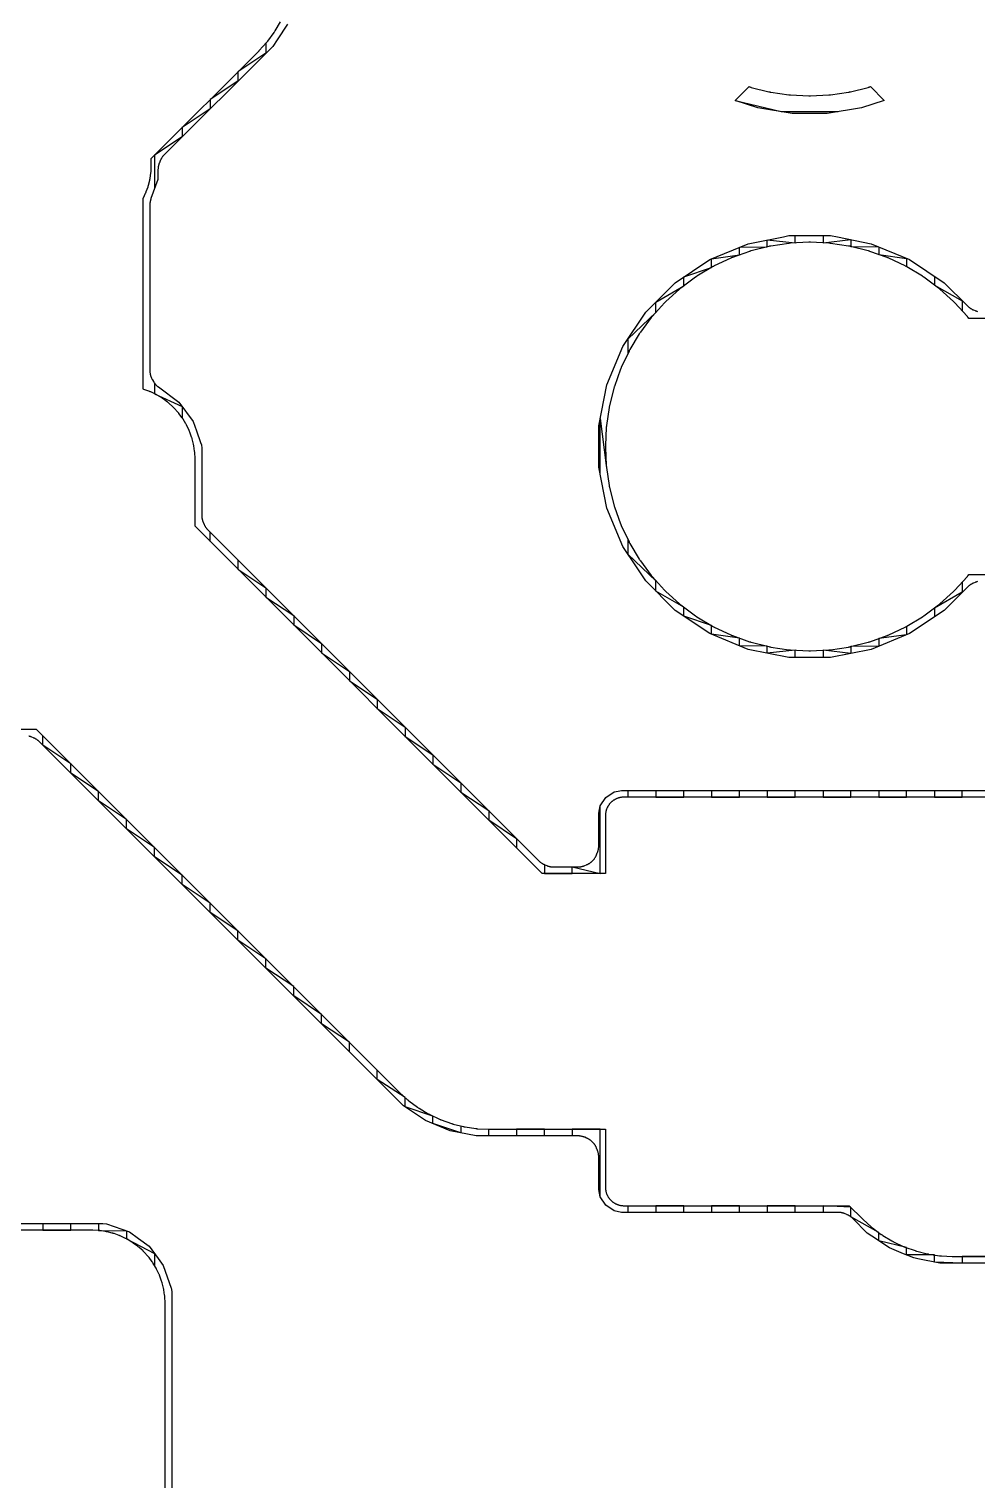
# Model space of a CAD drawing. Header units: metres. Extents: x 141.4 to 191.3, y -114.8 to -61.9.
# Drawn here: x 156.37 to 160.71, y -76.87 to -70.22 of the extents above; entities that cross this region are included whole.
import ezdxf

# ---------------------------------------------------------------- set-up
doc = ezdxf.new("R2010")
doc.units = ezdxf.units.M

msp = doc.modelspace()

# ---------------------------------------------------------------- linework, layer by layer
for points in [[(160.796, -73.741), (159.096, -73.741), (159.0939, -73.741), (159.0918, -73.7411), (159.0897, -73.7412), (159.0877, -73.7414), (159.0856, -73.7416), (159.0835, -73.7419), (159.0815, -73.7423), (159.0794, -73.7426), (159.0774, -73.7431), (159.0753, -73.7435), (159.0733, -73.7441), (159.0713, -73.7447), (159.0693, -73.7453), (159.0674, -73.746), (159.0654, -73.7467), (159.0635, -73.7475), (159.0616, -73.7483), (159.0597, -73.7492), (159.0578, -73.7501), (159.0559, -73.751), (159.0541, -73.752), (159.0523, -73.7531), (159.0505, -73.7542), (159.0488, -73.7553), (159.0471, -73.7565), (159.0454, -73.7577), (159.0437, -73.759), (159.0421, -73.7603), (159.0405, -73.7616), (159.0389, -73.763), (159.0374, -73.7644), (159.0359, -73.7659), (159.0344, -73.7674), (159.033, -73.7689), (159.0316, -73.7705), (159.0303, -73.7721), (159.029, -73.7737), (159.0277, -73.7754), (159.0265, -73.7771), (159.0253, -73.7788), (159.0242, -73.7805), (159.0231, -73.7823), (159.022, -73.7841), (159.021, -73.7859), (159.0201, -73.7878), (159.0192, -73.7897), (159.0183, -73.7916), (159.0175, -73.7935), (159.0167, -73.7954), (159.016, -73.7974), (159.0153, -73.7993), (159.0147, -73.8013), (159.0141, -73.8033), (159.0135, -73.8053), (159.0131, -73.8074), (159.0126, -73.8094), (159.0123, -73.8115), (159.0119, -73.8135), (159.0116, -73.8156), (159.0114, -73.8177), (159.0112, -73.8197), (159.0111, -73.8218), (159.011, -73.8239), (159.011, -73.826), (159.011, -74.0907), (158.7224, -74.0907), (157.133, -72.5013), (157.133, -72.194), (157.133, -72.1919), (157.1329, -72.1898), (157.1317, -72.1653), (157.1316, -72.1632), (157.1314, -72.1612), (157.1312, -72.1591), (157.1309, -72.157), (157.1273, -72.1328), (157.1269, -72.1307), (157.1266, -72.1286), (157.1261, -72.1266), (157.1256, -72.1246), (157.1197, -72.1008), (157.1192, -72.0988), (157.1186, -72.0968), (157.1179, -72.0948), (157.1173, -72.0928), (157.109, -72.0697), (157.1083, -72.0677), (157.1075, -72.0658), (157.1067, -72.0639), (157.1058, -72.062), (157.0953, -72.0398), (157.0944, -72.0379), (157.0934, -72.0361), (157.0924, -72.0343), (157.0914, -72.0325), (157.0788, -72.0114), (157.0777, -72.0096), (157.0765, -72.0079), (157.0754, -72.0062), (157.0741, -72.0045), (157.0595, -71.9848), (157.0583, -71.9831), (157.057, -71.9815), (157.0556, -71.9799), (157.0542, -71.9783), (157.0378, -71.9601), (157.0363, -71.9586), (157.0349, -71.9571), (157.0334, -71.9557), (157.0319, -71.9542), (157.0137, -71.9378), (157.0121, -71.9364), (157.0105, -71.935), (157.0089, -71.9337), (157.0072, -71.9325), (156.9875, -71.9179), (156.9858, -71.9166), (156.9841, -71.9155), (156.9824, -71.9143), (156.9806, -71.9132), (156.9595, -71.9006), (156.9577, -71.8996), (156.9559, -71.8986), (156.9541, -71.8976), (156.9522, -71.8967), (156.93, -71.8862), (156.9281, -71.8853), (156.9262, -71.8845), (156.9243, -71.8837), (156.9223, -71.883), (156.8992, -71.8747), (156.8992, -71.8747), (156.8974, -71.8741), (156.8958, -71.8736), (156.8958, -70.9999), (156.8959, -70.9997), (156.8968, -70.9978), (156.9068, -70.9767), (156.9076, -70.9748), (156.9085, -70.9729), (156.9092, -70.971), (156.91, -70.969), (156.9178, -70.9471), (156.9178, -70.9471), (156.9179, -70.9469), (156.9185, -70.945), (156.9191, -70.943), (156.9197, -70.9411), (156.9202, -70.9391), (156.9259, -70.9165), (156.9264, -70.9145), (156.9268, -70.9124), (156.9272, -70.9104), (156.9275, -70.9083), (156.9309, -70.8853), (156.9312, -70.8832), (156.9314, -70.8811), (156.9316, -70.879), (156.9318, -70.8769), (156.9329, -70.8537), (156.933, -70.8516), (156.933, -70.8495), (156.933, -70.8172), (157.4243, -70.3258), (157.4258, -70.3243), (157.4272, -70.3228), (157.4602, -70.2864), (157.4616, -70.2849), (157.4629, -70.2833), (157.4642, -70.2816), (157.4655, -70.28), (157.4947, -70.2406), (157.4959, -70.2389), (157.4971, -70.2371), (157.4983, -70.2354), (157.4993, -70.2336), (157.5246, -70.1915)], [(157.5559, -70.2035), (157.5085, -70.2745), (157.4886, -70.3044), (156.9918, -70.8012), (156.9903, -70.8027), (156.9889, -70.8042), (156.9875, -70.8058), (156.9862, -70.8074), (156.9849, -70.809), (156.9836, -70.8107), (156.9824, -70.8123), (156.9812, -70.8141), (156.9801, -70.8158), (156.979, -70.8176), (156.9779, -70.8194), (156.9769, -70.8212), (156.9759, -70.8231), (156.975, -70.825), (156.9742, -70.8268), (156.9733, -70.8288), (156.97, -70.8369), (156.9692, -70.8388), (156.9685, -70.8408), (156.9678, -70.8428), (156.9672, -70.8448), (156.9666, -70.8468), (156.966, -70.8488), (156.9656, -70.8508), (156.9651, -70.8528), (156.9648, -70.8549), (156.9644, -70.857), (156.9641, -70.859), (156.9639, -70.8611), (156.9637, -70.8632), (156.9636, -70.8652), (156.9635, -70.8673), (156.9635, -70.8694), (156.9635, -70.8983), (156.9621, -70.9136), (156.9314, -71.0012), (156.9308, -71.0031), (156.9302, -71.0051), (156.9296, -71.007), (156.9291, -71.009), (156.9286, -71.011), (156.9282, -71.013), (156.9278, -71.015), (156.9272, -71.0188), (156.9269, -71.0208), (156.9266, -71.0229), (156.9264, -71.0249), (156.9262, -71.0269), (156.9261, -71.029), (156.926, -71.031), (156.926, -71.033), (156.926, -71.7855), (156.926, -71.7876), (156.9261, -71.7897), (156.9262, -71.7918), (156.9264, -71.7935), (156.9265, -71.7956), (156.9268, -71.7977), (156.9271, -71.7998), (156.9274, -71.8018), (156.9278, -71.8039), (156.9282, -71.8059), (156.9287, -71.808), (156.9292, -71.81), (156.9298, -71.812), (156.9305, -71.814), (156.9311, -71.816), (156.9319, -71.8179), (156.9327, -71.8199), (156.9335, -71.8218), (156.9344, -71.8237), (156.9353, -71.8256), (156.9363, -71.8274), (156.9373, -71.8293), (156.9383, -71.8311), (156.9429, -71.8386), (156.944, -71.8404), (156.9451, -71.8421), (156.9463, -71.8438), (156.9475, -71.8455), (156.9488, -71.8472), (156.9501, -71.8488), (156.9514, -71.8504), (156.9528, -71.852), (156.9542, -71.8535), (156.9557, -71.855), (156.9572, -71.8564), (156.9587, -71.8579), (156.9603, -71.8592), (156.9619, -71.8606), (156.9635, -71.8619), (156.9652, -71.8631), (157.0594, -71.9326), (157.1248, -72.0213), (157.1398, -72.0642), (157.1583, -72.1169), (157.162, -72.1276), (157.1635, -72.1437), (157.1635, -72.4491), (157.1635, -72.4512), (157.1636, -72.4532), (157.1637, -72.4553), (157.1639, -72.4574), (157.1641, -72.4595), (157.1644, -72.4615), (157.1648, -72.4636), (157.1651, -72.4657), (157.1656, -72.4677), (157.166, -72.4697), (157.1666, -72.4717), (157.1672, -72.4738), (157.1678, -72.4757), (157.1685, -72.4777), (157.1692, -72.4797), (157.17, -72.4816), (157.1733, -72.4897), (157.1742, -72.4917), (157.175, -72.4936), (157.1759, -72.4954), (157.1769, -72.4973), (157.1779, -72.4991), (157.179, -72.5009), (157.1801, -72.5027), (157.1812, -72.5044), (157.1824, -72.5062), (157.1836, -72.5078), (157.1849, -72.5095), (157.1862, -72.5111), (157.1875, -72.5127), (157.1889, -72.5143), (157.1903, -72.5158), (157.1918, -72.5173), (158.7067, -74.0322), (158.7082, -74.0337), (158.7097, -74.0351), (158.7113, -74.0365), (158.7129, -74.0378), (158.7145, -74.0391), (158.7162, -74.0404), (158.7178, -74.0416), (158.7196, -74.0428), (158.7213, -74.0439), (158.7231, -74.045), (158.7249, -74.0461), (158.7267, -74.0471), (158.7286, -74.0481), (158.7304, -74.049), (158.7323, -74.0498), (158.7343, -74.0507), (158.7424, -74.054), (158.7443, -74.0548), (158.7463, -74.0555), (158.7483, -74.0562), (158.7502, -74.0568), (158.7523, -74.0574), (158.7543, -74.058), (158.7563, -74.0584), (158.7583, -74.0589), (158.7604, -74.0592), (158.7625, -74.0596), (158.7645, -74.0599), (158.7666, -74.0601), (158.7687, -74.0603), (158.7708, -74.0604), (158.7728, -74.0605), (158.7749, -74.0605), (158.884, -74.0605), (158.8861, -74.0605), (158.8882, -74.0604), (158.8903, -74.0603), (158.8923, -74.0601), (158.8944, -74.0599), (158.8965, -74.0596), (158.8985, -74.0592), (158.9006, -74.0589), (158.9026, -74.0584), (158.9047, -74.058), (158.9067, -74.0574), (158.9087, -74.0568), (158.9107, -74.0562), (158.9126, -74.0555), (158.9146, -74.0548), (158.9165, -74.054), (158.9247, -74.0507), (158.9266, -74.0498), (158.9285, -74.049), (158.9303, -74.0481), (158.9322, -74.0471), (158.934, -74.0461), (158.9358, -74.045), (158.9376, -74.0439), (158.9394, -74.0428), (158.9411, -74.0416), (158.9428, -74.0404), (158.9444, -74.0391), (158.9461, -74.0378), (158.9477, -74.0365), (158.9492, -74.0351), (158.9507, -74.0337), (158.9522, -74.0322), (158.9537, -74.0307), (158.9551, -74.0292), (158.9565, -74.0277), (158.9578, -74.0261), (158.9591, -74.0244), (158.9604, -74.0228), (158.9616, -74.0211), (158.9628, -74.0194), (158.9639, -74.0176), (158.965, -74.0158), (158.9661, -74.014), (158.9671, -74.0122), (158.9681, -74.0103), (158.969, -74.0085), (158.9698, -74.0066), (158.9707, -74.0047), (158.974, -73.9965), (158.9748, -73.9946), (158.9755, -73.9926), (158.9762, -73.9907), (158.9768, -73.9887), (158.9774, -73.9867), (158.978, -73.9847), (158.9784, -73.9826), (158.9789, -73.9806), (158.9792, -73.9785), (158.9796, -73.9765), (158.9799, -73.9744), (158.9801, -73.9723), (158.9803, -73.9703), (158.9804, -73.9682), (158.9805, -73.9661), (158.9805, -73.964), (158.9805, -73.8146), (158.9872, -73.7809), (159.0127, -73.7427), (159.0509, -73.7172), (159.0696, -73.7135), (159.0846, -73.7105), (160.8074, -73.7105)], [(157.457, -70.2899), (157.457, -70.3359), (157.3295, -70.4206), (157.3295, -70.4634), (157.202, -70.5481), (157.202, -70.5909), (157.0745, -70.6756), (157.0745, -70.7184), (156.947, -70.8031), (156.947, -70.9565)], [(159.6048, -70.5524), (159.6685, -70.4887), (159.6706, -70.4894), (159.6706, -70.4894), (159.6724, -70.4901), (159.6745, -70.4907), (159.6765, -70.4913), (159.6786, -70.4919), (159.7595, -70.5121), (159.7615, -70.5126), (159.7636, -70.513), (159.7656, -70.5134), (159.7677, -70.5137), (159.8502, -70.526), (159.8523, -70.5263), (159.8544, -70.5265), (159.8564, -70.5267), (159.8585, -70.5268), (159.9418, -70.5309), (159.9439, -70.531), (159.946, -70.531), (159.9481, -70.531), (159.9502, -70.5309), (160.0335, -70.5268), (160.0356, -70.5267), (160.0376, -70.5265), (160.0397, -70.5263), (160.0418, -70.526), (160.1243, -70.5137), (160.1264, -70.5134), (160.1284, -70.513), (160.1305, -70.5126), (160.1325, -70.5121), (160.2134, -70.4919), (160.2154, -70.4913), (160.2174, -70.4907), (160.2194, -70.4901), (160.2214, -70.4894), (160.2235, -70.4887), (160.2872, -70.5524), (160.1837, -70.586), (160.0259, -70.611), (159.8661, -70.611), (159.7083, -70.586), (159.6048, -70.5524), (159.8157, -70.603), (160.0763, -70.603)], [(160.7132, -72.7546), (160.7112, -72.7552), (160.7092, -72.7558), (160.7073, -72.7565), (160.7053, -72.7572), (160.7034, -72.758), (160.6952, -72.7613), (160.6933, -72.7622), (160.6914, -72.763), (160.6895, -72.7639), (160.6877, -72.7649), (160.6859, -72.7659), (160.6841, -72.767), (160.6823, -72.7681), (160.6805, -72.7692), (160.6788, -72.7704), (160.6771, -72.7716), (160.6755, -72.7729), (160.6738, -72.7742), (160.6722, -72.7755), (160.6707, -72.7769), (160.6692, -72.7783), (160.6677, -72.7798), (160.5615, -72.886), (160.4033, -72.9916), (160.2276, -73.0644), (160.0411, -73.1015), (159.8509, -73.1015), (159.6644, -73.0644), (159.4887, -72.9916), (159.3305, -72.886), (159.196, -72.7515), (159.1559, -72.6914), (159.0904, -72.5933), (159.0176, -72.4176), (158.9805, -72.2311), (158.9805, -72.0409), (159.0176, -71.8544), (159.0904, -71.6787), (159.196, -71.5205), (159.3305, -71.386), (159.4887, -71.2804), (159.6644, -71.2076), (159.8256, -71.1755), (159.8509, -71.1705), (160.0411, -71.1705), (160.073, -71.1769), (160.2276, -71.2076), (160.4033, -71.2804), (160.5615, -71.386), (160.6677, -71.4922), (160.6692, -71.4937), (160.6707, -71.4951), (160.6722, -71.4965), (160.6738, -71.4978), (160.6755, -71.4991), (160.6771, -71.5004), (160.6788, -71.5016), (160.6805, -71.5028), (160.6823, -71.5039), (160.6841, -71.505), (160.6859, -71.5061), (160.6877, -71.5071), (160.6895, -71.5081), (160.6914, -71.509), (160.6933, -71.5098), (160.6952, -71.5107), (160.7034, -71.514), (160.7053, -71.5148), (160.7073, -71.5155), (160.7092, -71.5162), (160.7112, -71.5168), (160.7132, -71.5174)], [(159.1145, -71.7095), (159.1145, -71.6425), (159.242, -71.5219), (159.242, -71.4745), (159.3695, -71.4007), (159.3695, -71.36), (159.497, -71.3162), (159.497, -71.2769), (159.6245, -71.2591), (159.6245, -71.2241), (159.752, -71.2218), (159.752, -71.1902), (159.8795, -71.2042), (159.8795, -71.1705), (160.007, -71.1705), (160.007, -71.2039), (160.1345, -71.1891), (160.1345, -71.2204), (160.262, -71.2219), (160.262, -71.2571), (160.3895, -71.2747), (160.3895, -71.313)], [(163.5716, -71.5507), (160.6748, -71.5507), (160.6713, -71.5461), (160.6701, -71.5445), (160.6688, -71.5428), (160.6674, -71.5412), (160.666, -71.5397), (160.61, -71.4779), (160.6086, -71.4763), (160.6071, -71.4749), (160.6057, -71.4734), (160.6041, -71.472), (160.5423, -71.416), (160.5408, -71.4146), (160.5392, -71.4132), (160.5375, -71.4119), (160.5359, -71.4107), (160.4689, -71.361), (160.4672, -71.3598), (160.4655, -71.3586), (160.4637, -71.3574), (160.4619, -71.3563), (160.3904, -71.3135), (160.3886, -71.3124), (160.3868, -71.3114), (160.3849, -71.3104), (160.383, -71.3095), (160.3076, -71.2739), (160.3057, -71.273), (160.3038, -71.2722), (160.3019, -71.2714), (160.2999, -71.2707), (160.2214, -71.2426), (160.2214, -71.2426), (160.2196, -71.2419), (160.2175, -71.2413), (160.2155, -71.2407), (160.2134, -71.2401), (160.1325, -71.2199), (160.1305, -71.2194), (160.1284, -71.219), (160.1264, -71.2186), (160.1243, -71.2183), (160.0418, -71.206), (160.0397, -71.2057), (160.0376, -71.2055), (160.0356, -71.2053), (160.0335, -71.2052), (159.9502, -71.2011), (159.9481, -71.201), (159.946, -71.201), (159.9439, -71.201), (159.9418, -71.2011), (159.8585, -71.2052), (159.8564, -71.2053), (159.8544, -71.2055), (159.8523, -71.2057), (159.8502, -71.206), (159.7677, -71.2183), (159.7656, -71.2186), (159.7636, -71.219), (159.7615, -71.2194), (159.7595, -71.2199), (159.6786, -71.2401), (159.6766, -71.2407), (159.6746, -71.2413), (159.6726, -71.2419), (159.6706, -71.2426), (159.5921, -71.2707), (159.5901, -71.2714), (159.5882, -71.2722), (159.5863, -71.273), (159.5844, -71.2739), (159.509, -71.3095), (159.5071, -71.3104), (159.5052, -71.3114), (159.5034, -71.3124), (159.5016, -71.3135), (159.4301, -71.3563), (159.4283, -71.3574), (159.4265, -71.3586), (159.4248, -71.3598), (159.4231, -71.361), (159.3561, -71.4107), (159.3545, -71.4119), (159.3528, -71.4132), (159.3512, -71.4146), (159.3497, -71.416), (159.2879, -71.472), (159.2863, -71.4734), (159.2849, -71.4749), (159.2834, -71.4763), (159.282, -71.4779), (159.226, -71.5397), (159.2246, -71.5412), (159.2232, -71.5428), (159.2219, -71.5445), (159.2207, -71.5461), (159.171, -71.6131), (159.1698, -71.6148), (159.1686, -71.6165), (159.1674, -71.6183), (159.1663, -71.6201), (159.1235, -71.6916), (159.1224, -71.6934), (159.1214, -71.6952), (159.1204, -71.6971), (159.1195, -71.699), (159.0839, -71.7744), (159.083, -71.7763), (159.0822, -71.7782), (159.0814, -71.7801), (159.0807, -71.7821), (159.0526, -71.8606), (159.0526, -71.8606), (159.0525, -71.8608), (159.0519, -71.8627), (159.0512, -71.8647), (159.0507, -71.8666), (159.0501, -71.8686), (159.0299, -71.9495), (159.0294, -71.9515), (159.029, -71.9536), (159.0286, -71.9556), (159.0283, -71.9577), (159.016, -72.0402), (159.0157, -72.0423), (159.0155, -72.0444), (159.0153, -72.0464), (159.0152, -72.0485), (159.0111, -72.1318), (159.011, -72.1339), (159.011, -72.136), (159.011, -72.1381), (159.0111, -72.1402), (159.0152, -72.2235)], [(160.517, -71.3564), (160.517, -71.3967), (160.6445, -71.4691), (160.6445, -71.516)], [(156.947, -71.8449), (156.947, -71.8942), (157.0745, -71.9532), (157.0745, -72.005)], [(158.987, -72.264), (158.987, -72.008), (159.0152, -72.2235), (159.0153, -72.2256), (159.0155, -72.2276), (159.0157, -72.2297), (159.016, -72.2318), (159.0283, -72.3143), (159.0286, -72.3164), (159.029, -72.3184), (159.0294, -72.3205), (159.0299, -72.3225), (159.0501, -72.4034), (159.0507, -72.4054), (159.0513, -72.4074), (159.0519, -72.4094), (159.0526, -72.4114), (159.0807, -72.4899), (159.0814, -72.4919), (159.0822, -72.4938), (159.083, -72.4957), (159.0839, -72.4976), (159.1195, -72.573), (159.1204, -72.5749), (159.1214, -72.5768), (159.1224, -72.5786), (159.1235, -72.5804), (159.1663, -72.6519), (159.1674, -72.6537), (159.1686, -72.6555), (159.1698, -72.6572), (159.171, -72.6589), (159.2207, -72.7259), (159.2219, -72.7275), (159.2232, -72.7292), (159.2246, -72.7308), (159.226, -72.7323), (159.282, -72.7941), (159.2834, -72.7957), (159.2849, -72.7971), (159.2863, -72.7986), (159.2879, -72.8), (159.3497, -72.856), (159.3512, -72.8574), (159.3528, -72.8588), (159.3545, -72.8601), (159.3561, -72.8613), (159.4231, -72.911), (159.4248, -72.9122), (159.4265, -72.9134), (159.4283, -72.9146), (159.4301, -72.9157), (159.5016, -72.9585), (159.5034, -72.9596), (159.5052, -72.9606), (159.5071, -72.9616), (159.509, -72.9625), (159.5844, -72.9981), (159.5863, -72.999), (159.5882, -72.9998), (159.5901, -73.0006), (159.5921, -73.0013), (159.6706, -73.0294), (159.6706, -73.0294), (159.6724, -73.0301), (159.6745, -73.0307), (159.6765, -73.0313), (159.6786, -73.0319), (159.7595, -73.0521), (159.7615, -73.0526), (159.7636, -73.053), (159.7656, -73.0534), (159.7677, -73.0537), (159.8502, -73.066), (159.8523, -73.0663), (159.8544, -73.0665), (159.8564, -73.0667), (159.8585, -73.0668), (159.9418, -73.0709), (159.9439, -73.071), (159.946, -73.071), (159.9481, -73.071), (159.9502, -73.0709), (160.0335, -73.0668), (160.0356, -73.0667), (160.0376, -73.0665), (160.0397, -73.0663), (160.0418, -73.066), (160.1243, -73.0537), (160.1264, -73.0534), (160.1284, -73.053), (160.1305, -73.0526), (160.1325, -73.0521), (160.2134, -73.0319), (160.2154, -73.0313), (160.2174, -73.0307), (160.2194, -73.0301), (160.2214, -73.0294), (160.2999, -73.0013), (160.3019, -73.0006), (160.3038, -72.9998), (160.3057, -72.999), (160.3076, -72.9981), (160.383, -72.9625), (160.3849, -72.9616), (160.3868, -72.9606), (160.3886, -72.9596), (160.3904, -72.9585), (160.4619, -72.9157), (160.4637, -72.9146), (160.4655, -72.9134), (160.4672, -72.9122), (160.4689, -72.911), (160.5359, -72.8613), (160.5375, -72.8601), (160.5392, -72.8588), (160.5408, -72.8574), (160.5423, -72.856), (160.6041, -72.8), (160.6057, -72.7986), (160.6071, -72.7971), (160.6086, -72.7957), (160.61, -72.7941), (160.666, -72.7323), (160.6674, -72.7308), (160.6688, -72.7292), (160.6701, -72.7275), (160.6713, -72.7259), (160.6748, -72.7213), (163.2276, -72.7213)], [(157.202, -72.5704), (157.202, -72.5276), (157.3295, -72.6551), (157.3295, -72.6979), (157.457, -72.7826), (157.457, -72.8254), (157.5845, -72.9101), (157.5845, -72.9529), (157.712, -73.0376), (157.712, -73.0804), (157.8395, -73.1651), (157.8395, -73.2079), (157.967, -73.2926), (157.967, -73.3354), (158.0945, -73.4201), (158.0945, -73.4629), (158.222, -73.5476), (158.222, -73.5904), (158.3495, -73.6751), (158.3495, -73.7179), (158.477, -73.8026), (158.477, -73.8454), (158.6045, -73.9301), (158.6045, -73.9729)], [(160.3895, -72.959), (160.3895, -72.9973), (160.262, -73.0149), (160.262, -73.0501), (160.1345, -73.0516), (160.1345, -73.0829), (160.007, -73.0681), (160.007, -73.1015), (159.8795, -73.1015), (159.8795, -73.0678), (159.752, -73.0818), (159.752, -73.0502), (159.6245, -73.0479), (159.6245, -73.0129), (159.497, -72.9951), (159.497, -72.9558), (159.3695, -72.912), (159.3695, -72.8713), (159.242, -72.7975), (159.242, -72.7501), (159.1145, -72.6295), (159.1145, -72.5625)], [(160.6445, -72.756), (160.6445, -72.8029), (160.517, -72.8753), (160.517, -72.9156)], [(156.098, -73.429), (156.4053, -73.429), (158.0662, -75.0898), (158.0677, -75.0913), (158.0692, -75.0927), (158.1056, -75.1257), (158.1071, -75.1271), (158.1087, -75.1284), (158.1104, -75.1297), (158.112, -75.131), (158.1514, -75.1602), (158.1531, -75.1614), (158.1549, -75.1626), (158.1566, -75.1638), (158.1584, -75.1648), (158.2005, -75.1901), (158.2023, -75.1911), (158.2041, -75.1921), (158.206, -75.1931), (158.2078, -75.194), (158.2522, -75.215), (158.2541, -75.2159), (158.256, -75.2167), (158.258, -75.2175), (158.2599, -75.2182), (158.3061, -75.2347), (158.3061, -75.2347), (158.3063, -75.2348), (158.3082, -75.2355), (158.3102, -75.2361), (158.3122, -75.2366), (158.3141, -75.2372), (158.3618, -75.2491), (158.3638, -75.2496), (158.3658, -75.25), (158.3679, -75.2504), (158.3699, -75.2507), (158.4185, -75.2579), (158.4206, -75.2582), (158.4226, -75.2584), (158.4247, -75.2586), (158.4268, -75.2587), (158.4758, -75.2611), (158.4779, -75.2612), (158.48, -75.2613), (159.011, -75.2613), (159.011, -75.526), (159.011, -75.5281), (159.0111, -75.5302), (159.0112, -75.5323), (159.0114, -75.5343), (159.0116, -75.5364), (159.0119, -75.5385), (159.0123, -75.5405), (159.0126, -75.5426), (159.0131, -75.5446), (159.0135, -75.5467), (159.0141, -75.5487), (159.0147, -75.5507), (159.0153, -75.5527), (159.016, -75.5546), (159.0167, -75.5566), (159.0175, -75.5585), (159.0183, -75.5604), (159.0192, -75.5623), (159.0201, -75.5642), (159.021, -75.5661), (159.022, -75.5679), (159.0231, -75.5697), (159.0242, -75.5715), (159.0253, -75.5732), (159.0265, -75.5749), (159.0277, -75.5766), (159.029, -75.5783), (159.0303, -75.5799), (159.0316, -75.5815), (159.033, -75.5831), (159.0344, -75.5846), (159.0359, -75.5861), (159.0374, -75.5876), (159.0389, -75.589), (159.0405, -75.5904), (159.0421, -75.5917), (159.0437, -75.593), (159.0454, -75.5943), (159.0471, -75.5955), (159.0488, -75.5967), (159.0505, -75.5978), (159.0523, -75.5989), (159.0541, -75.6), (159.0559, -75.601), (159.0578, -75.6019), (159.0597, -75.6028), (159.0616, -75.6037), (159.0635, -75.6045), (159.0654, -75.6053), (159.0674, -75.606), (159.0693, -75.6067), (159.0713, -75.6073), (159.0733, -75.6079), (159.0753, -75.6085), (159.0774, -75.6089), (159.0794, -75.6094), (159.0815, -75.6097), (159.0835, -75.6101), (159.0856, -75.6104), (159.0877, -75.6106), (159.0897, -75.6108), (159.0918, -75.6109), (159.0939, -75.611), (159.096, -75.611), (160.1273, -75.611), (160.1882, -75.6718), (160.1897, -75.6733), (160.1912, -75.6747), (160.2276, -75.7077), (160.2291, -75.7091), (160.2307, -75.7104), (160.2324, -75.7117), (160.234, -75.713), (160.2734, -75.7422), (160.2751, -75.7434), (160.2769, -75.7446), (160.2786, -75.7458), (160.2804, -75.7468), (160.3225, -75.7721), (160.3243, -75.7731), (160.3261, -75.7741), (160.328, -75.7751), (160.3298, -75.776), (160.3742, -75.797), (160.3761, -75.7979), (160.378, -75.7987), (160.38, -75.7995), (160.3819, -75.8002), (160.4281, -75.8167), (160.4281, -75.8167), (160.43, -75.8174), (160.432, -75.818), (160.4341, -75.8186), (160.4361, -75.8192), (160.4838, -75.8311), (160.4858, -75.8316), (160.4878, -75.832), (160.4899, -75.8324), (160.4919, -75.8327), (160.5405, -75.8399), (160.5426, -75.8402), (160.5446, -75.8404), (160.5467, -75.8406), (160.5488, -75.8407), (160.5978, -75.8431), (160.5999, -75.8432), (160.602, -75.8433), (163.9035, -75.8433)], [(163.8545, -75.8735), (160.5414, -75.8735), (160.4412, -75.8536), (160.4225, -75.8498), (160.376, -75.8306), (160.3105, -75.8034), (160.2308, -75.7502), (160.2096, -75.7361), (160.1433, -75.6698), (160.1418, -75.6683), (160.1403, -75.6669), (160.1387, -75.6655), (160.1371, -75.6642), (160.1355, -75.6629), (160.1338, -75.6616), (160.1322, -75.6604), (160.1304, -75.6592), (160.1287, -75.6581), (160.1269, -75.657), (160.1251, -75.6559), (160.1233, -75.6549), (160.1214, -75.6539), (160.1196, -75.653), (160.1177, -75.6522), (160.1157, -75.6513), (160.1076, -75.648), (160.1057, -75.6472), (160.1037, -75.6465), (160.1017, -75.6458), (160.0998, -75.6452), (160.0977, -75.6446), (160.0957, -75.644), (160.0937, -75.6436), (160.0917, -75.6431), (160.0896, -75.6428), (160.0875, -75.6424), (160.0855, -75.6421), (160.0834, -75.6419), (160.0813, -75.6417), (160.0792, -75.6416), (160.0772, -75.6415), (160.0751, -75.6415), (159.0846, -75.6415), (159.0509, -75.6348), (159.0127, -75.6093), (158.9872, -75.5711), (158.9805, -75.5374), (158.9805, -75.388), (158.9805, -75.3859), (158.9804, -75.3838), (158.9803, -75.3817), (158.9801, -75.3797), (158.9799, -75.3776), (158.9796, -75.3755), (158.9792, -75.3735), (158.9789, -75.3714), (158.9784, -75.3694), (158.978, -75.3673), (158.9774, -75.3653), (158.9768, -75.3633), (158.9762, -75.3613), (158.9755, -75.3594), (158.9748, -75.3574), (158.974, -75.3555), (158.9707, -75.3473), (158.9698, -75.3454), (158.969, -75.3435), (158.9681, -75.3417), (158.9671, -75.3398), (158.9661, -75.338), (158.965, -75.3362), (158.9639, -75.3344), (158.9628, -75.3326), (158.9616, -75.3309), (158.9604, -75.3292), (158.9591, -75.3276), (158.9578, -75.3259), (158.9565, -75.3243), (158.9551, -75.3228), (158.9537, -75.3213), (158.9522, -75.3198), (158.9507, -75.3183), (158.9492, -75.3169), (158.9477, -75.3155), (158.9461, -75.3142), (158.9444, -75.3129), (158.9428, -75.3116), (158.9411, -75.3104), (158.9394, -75.3092), (158.9376, -75.3081), (158.9358, -75.307), (158.934, -75.3059), (158.9322, -75.3049), (158.9303, -75.3039), (158.9285, -75.303), (158.9266, -75.3022), (158.9247, -75.3013), (158.9165, -75.298), (158.9146, -75.2972), (158.9126, -75.2965), (158.9107, -75.2958), (158.9087, -75.2952), (158.9067, -75.2946), (158.9047, -75.294), (158.9026, -75.2936), (158.9006, -75.2931), (158.8985, -75.2928), (158.8965, -75.2924), (158.8944, -75.2921), (158.8923, -75.2919), (158.8903, -75.2917), (158.8882, -75.2916), (158.8861, -75.2915), (158.884, -75.2915), (158.4194, -75.2915), (158.3005, -75.2678), (158.1885, -75.2214), (158.0876, -75.1541), (156.4213, -73.4878), (156.4198, -73.4863), (156.4183, -73.4849), (156.4167, -73.4835), (156.4151, -73.4822), (156.4135, -73.4809), (156.4118, -73.4796), (156.4102, -73.4784), (156.4084, -73.4772), (156.4067, -73.4761), (156.4049, -73.475), (156.4031, -73.4739), (156.4013, -73.4729), (156.3994, -73.4719), (156.3976, -73.471), (156.3957, -73.4702), (156.3937, -73.4693), (156.3856, -73.466), (156.3837, -73.4652), (156.3817, -73.4645), (156.3797, -73.4638), (156.3778, -73.4632), (156.3757, -73.4626), (156.3737, -73.462), (156.3717, -73.4616)], [(157.8395, -74.906), (157.8395, -74.8632), (157.712, -74.7785), (157.712, -74.7357), (157.5845, -74.651), (157.5845, -74.6082), (157.457, -74.5235), (157.457, -74.4807), (157.3295, -74.396), (157.3295, -74.3532), (157.202, -74.2685), (157.202, -74.2257), (157.0745, -74.141), (157.0745, -74.0982), (156.947, -74.0135), (156.947, -73.9707), (156.8195, -73.886), (156.8195, -73.8432), (156.692, -73.7585), (156.692, -73.7157), (156.5645, -73.631), (156.5645, -73.5882), (156.437, -73.5035), (156.437, -73.4607)], [(159.1145, -73.741), (159.1145, -73.7105), (159.242, -73.7105), (159.242, -73.741), (159.3695, -73.741), (159.3695, -73.7105), (159.497, -73.7105), (159.497, -73.741), (159.6245, -73.741), (159.6245, -73.7105), (159.752, -73.7105), (159.752, -73.741), (159.8795, -73.741), (159.8795, -73.7105), (160.007, -73.7105), (160.007, -73.741), (160.1345, -73.741), (160.1345, -73.7105), (160.262, -73.7105), (160.262, -73.741), (160.3895, -73.741), (160.3895, -73.7105), (160.517, -73.7105), (160.517, -73.741), (160.6445, -73.741), (160.6445, -73.7105), (160.772, -73.7105)], [(158.732, -74.0497), (158.732, -74.0907), (158.8595, -74.0907), (158.8595, -74.0605), (158.987, -74.0907), (158.987, -73.7817)], [(158.3495, -75.246), (158.3495, -75.2776), (158.222, -75.2354), (158.222, -75.2007), (158.0945, -75.1587), (158.0945, -75.1157), (157.967, -75.0335), (157.967, -74.9907)], [(158.987, -75.5703), (158.987, -75.2613), (158.8595, -75.2613), (158.8595, -75.2915), (158.732, -75.2915), (158.732, -75.2613), (158.6045, -75.2613), (158.6045, -75.2915), (158.477, -75.2915), (158.477, -75.2612)], [(160.772, -75.8433), (160.6445, -75.8433), (160.6445, -75.8735), (160.517, -75.8687), (160.517, -75.8364), (160.3895, -75.8362), (160.3895, -75.8029), (160.262, -75.7711), (160.262, -75.7338), (160.1345, -75.6621), (160.1345, -75.6182), (160.007, -75.611), (160.007, -75.6415), (159.8795, -75.6415), (159.8795, -75.611), (159.752, -75.611), (159.752, -75.6415), (159.6245, -75.6415), (159.6245, -75.611), (159.497, -75.611), (159.497, -75.6415), (159.3695, -75.6415), (159.3695, -75.611), (159.242, -75.611), (159.242, -75.6415), (159.1145, -75.6415), (159.1145, -75.611)], [(156.1434, -75.6925), (156.7113, -75.6925), (156.7274, -75.694), (156.8337, -75.7312), (156.874, -75.7609), (156.9224, -75.7966), (156.9637, -75.8526), (156.9878, -75.8853), (157.024, -75.9888), (157.025, -75.9916), (157.0265, -76.0077), (157.0265, -77.4083)], [(156.182, -75.6925), (156.182, -75.723), (156.3095, -75.723), (156.3095, -75.6925), (156.437, -75.6925), (156.437, -75.723), (156.5645, -75.723), (156.5645, -75.6925), (156.692, -75.6925), (156.692, -75.7245), (156.8195, -75.7262), (156.8195, -75.7629), (156.947, -75.8301), (156.947, -75.8842)], [(156.996, -77.358), (156.996, -76.058), (156.996, -76.0559), (156.9959, -76.0538), (156.9947, -76.0293), (156.9946, -76.0272), (156.9944, -76.0252), (156.9942, -76.0231), (156.9939, -76.021), (156.9903, -75.9968), (156.9899, -75.9947), (156.9896, -75.9926), (156.9891, -75.9906), (156.9886, -75.9886), (156.9827, -75.9648), (156.9822, -75.9628), (156.9816, -75.9608), (156.9809, -75.9588), (156.9803, -75.9568), (156.972, -75.9337), (156.9713, -75.9317), (156.9705, -75.9298), (156.9697, -75.9279), (156.9688, -75.926), (156.9583, -75.9038), (156.9574, -75.9019), (156.9564, -75.9001), (156.9554, -75.8983), (156.9544, -75.8965), (156.9418, -75.8754), (156.9407, -75.8736), (156.9395, -75.8719), (156.9384, -75.8702), (156.9371, -75.8685), (156.9225, -75.8488), (156.9213, -75.8471), (156.92, -75.8455), (156.9186, -75.8439), (156.9172, -75.8423), (156.9008, -75.8241), (156.8993, -75.8226), (156.8979, -75.8211), (156.8964, -75.8197), (156.8949, -75.8182), (156.8767, -75.8018), (156.8751, -75.8004), (156.8735, -75.799), (156.8719, -75.7977), (156.8702, -75.7965), (156.8505, -75.7819), (156.8488, -75.7806), (156.8471, -75.7795), (156.8454, -75.7783), (156.8436, -75.7772), (156.8225, -75.7646), (156.8207, -75.7636), (156.8189, -75.7626), (156.8171, -75.7616), (156.8152, -75.7607), (156.793, -75.7502), (156.7911, -75.7493), (156.7892, -75.7485), (156.7873, -75.7477), (156.7853, -75.747), (156.7622, -75.7387), (156.7622, -75.7387), (156.7604, -75.7381), (156.7583, -75.7375), (156.7563, -75.7369), (156.7542, -75.7363), (156.7304, -75.7304), (156.7284, -75.7299), (156.7264, -75.7294), (156.7243, -75.7291), (156.7222, -75.7287), (156.698, -75.7251), (156.6959, -75.7248), (156.6938, -75.7246), (156.6918, -75.7244), (156.6897, -75.7243), (156.6652, -75.7231), (156.6631, -75.723), (156.661, -75.723), (156.0912, -75.723)]]:
    msp.add_lwpolyline(points)

doc.saveas('drawing.dxf')
